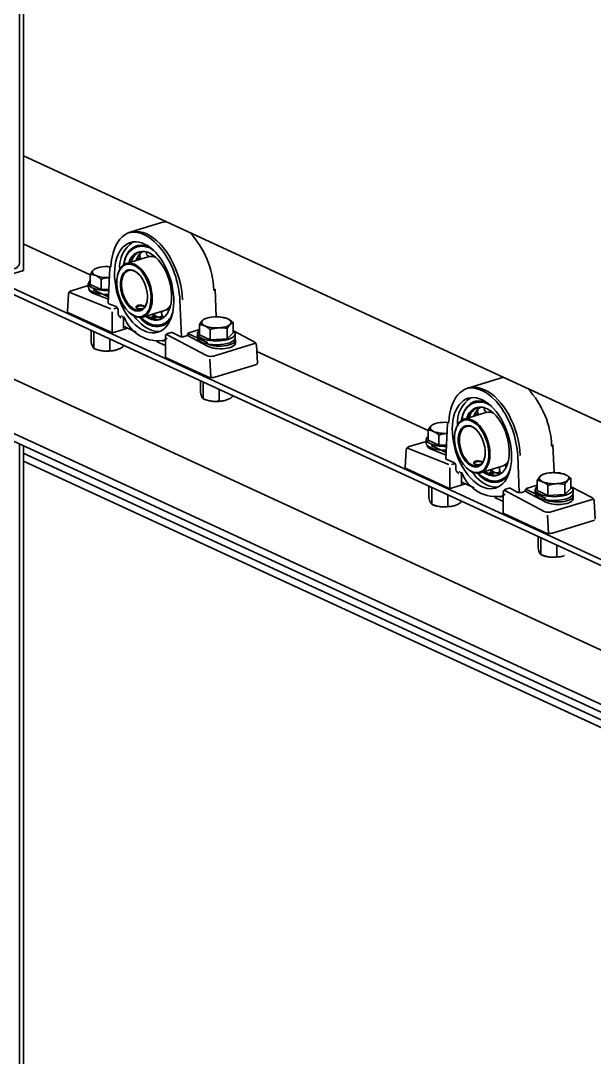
# Model space of a CAD drawing. Header units: millimetres. Extents: x -8400 to 8400, y -5940 to 5940.
# Drawn here: x 4966 to 5259, y 2877 to 3406 of the extents above; entities that cross this region are included whole.
import ezdxf

# ---------------------------------------------------------------- set-up
doc = ezdxf.new("R2010")
doc.units = ezdxf.units.MM
doc.layers.add('粗实线层', color=7, linetype='Continuous', lineweight=35)

msp = doc.modelspace()

# ---------------------------------------------------------------- linework, layer by layer
at = {"layer": '粗实线层', "linetype": 'Continuous', "lineweight": 35}
for points in [[(5429.862, 3051.702), (5429.862, 3053.599), (3411.605, 3984.607), (3427.906, 3989.587)], [(3411.605, 3984.607), (3411.605, 3982.709), (3411.713, 3981.976), (3412.025, 3981.39), (3412.506, 3981.015), (5429.848, 3050.429)], [(3415.693, 3912.533), (3413.26, 3911.334), (3412.732, 3910.979), (3412.27, 3910.477), (3411.911, 3909.865), (3411.683, 3909.194), (3411.605, 3908.517), (3411.605, 3906.619), (5429.862, 2975.612), (5429.862, 2977.51)], [(3412.133, 3910.275), (5430.389, 2979.268)], [(4964.906, 3658.013), (4964.906, 3282.768), (4964.839, 3282.142), (4964.644, 3281.518), (4964.333, 3280.939), (4963.927, 3280.443), (4963.455, 3280.065), (4962.948, 3279.83), (4951.854, 3276.441), (4951.854, 3274.101), (4966.864, 3278.687), (4966.864, 3657.109)], [(4451.743, 3458.539), (5424.763, 3009.692)], [(4966.859, 3337.18), (5426.971, 3124.933)], [(5037.479, 3303.081), (5021.425, 3298.176)], [(5039.862, 3303.504), (5038.653, 3303.363), (5037.481, 3303.081)], [(5001.069, 3276.421), (4966.853, 3292.204)], [(5025.763, 3291.602), (5023.761, 3290.485)], [(5030.633, 3285.592), (5019.528, 3282.199)], [(5021.715, 3282.867), (5022.302, 3284.259), (5023.011, 3285.489), (5023.833, 3286.541), (5024.759, 3287.404), (5025.776, 3288.065)], [(5021.815, 3282.897), (5022.353, 3284.161), (5022.993, 3285.289), (5023.727, 3286.271), (5024.55, 3287.096), (5025.452, 3287.756), (5026.423, 3288.243)], [(5027.81, 3288.387), (5026.781, 3287.536), (5025.866, 3286.46), (5025.081, 3285.174), (5024.436, 3283.698)], [(5026.653, 3287.572), (5025.774, 3286.409), (5025.032, 3285.105), (5024.494, 3283.856)], [(5034.596, 3285.267), (5033.568, 3285.618), (5032.556, 3285.791), (5031.573, 3285.782), (5030.632, 3285.592)], [(5003.832, 3279.636), (5003.434, 3279.449), (5003.24, 3279.329), (5003.044, 3279.189), (5002.847, 3279.027), (5002.648, 3278.843), (5002.598, 3278.793), (5002.549, 3278.743), (5002.524, 3278.716), (5002.499, 3278.69), (5002.474, 3278.664), (5002.45, 3278.636), (5002.351, 3278.526), (5002.252, 3278.409), (5002.056, 3278.163), (5001.861, 3277.898), (5001.474, 3277.319), (5001.091, 3276.682)], [(5010.928, 3275.024), (5009.611, 3274.988), (5008.298, 3275.039), (5007.028, 3275.174), (5005.841, 3275.39), (5004.771, 3275.68), (5003.851, 3276.036), (5003.111, 3276.446), (5002.571, 3276.899), (5002.248, 3277.379), (5002.153, 3277.873), (5002.287, 3278.366), (5002.648, 3278.843), (5003.224, 3279.289), (5003.997, 3279.69), (5004.944, 3280.035), (5006.037, 3280.314), (5007.242, 3280.516), (5008.522, 3280.638), (5010.079, 3280.67), (5011.622, 3280.583)], [(5004.328, 3279.825), (5003.831, 3279.636)], [(5011.62, 3280.531), (5011.169, 3280.308), (5010.999, 3280.018), (5010.215, 3261.991), (5010.309, 3261.794), (5010.596, 3261.625), (5014.215, 3260.195), (5014.554, 3259.98), (5014.863, 3259.623), (5015.11, 3259.163), (5015.27, 3258.645), (5015.324, 3258.125), (5015.324, 3256.739), (5015.327, 3256.639), (5015.333, 3256.54), (5015.342, 3256.444), (5015.356, 3256.35), (5015.372, 3256.257), (5015.393, 3256.166), (5015.404, 3256.121), (5015.416, 3256.077), (5015.429, 3256.033), (5015.443, 3255.989), (5015.505, 3255.821), (5015.576, 3255.663), (5015.658, 3255.513), (5015.746, 3255.371), (5015.794, 3255.303), (5015.842, 3255.237), (5015.893, 3255.172), (5015.945, 3255.109), (5016.052, 3254.987), (5016.163, 3254.87), (5016.277, 3254.758), (5016.394, 3254.649), (5016.452, 3254.595), (5016.511, 3254.542), (5016.541, 3254.515), (5016.57, 3254.489), (5016.585, 3254.476), (5016.6, 3254.462), (5016.615, 3254.449), (5016.63, 3254.436)], [(5006.611, 3268.914), (5001.091, 3271.46), (5001.091, 3276.682), (5001.43, 3276.663), (5001.771, 3276.629), (5001.857, 3276.618), (5001.943, 3276.605), (5002.03, 3276.592), (5002.115, 3276.578), (5002.288, 3276.546), (5002.461, 3276.51), (5002.807, 3276.422), (5003.154, 3276.315), (5003.502, 3276.186), (5003.851, 3276.036), (5004.202, 3275.863), (5004.553, 3275.669), (5004.598, 3275.643), (5004.642, 3275.616), (5004.686, 3275.59), (5004.73, 3275.563), (5004.817, 3275.509), (5004.904, 3275.453), (5005.079, 3275.339), (5005.252, 3275.22), (5005.596, 3274.97), (5005.937, 3274.705), (5006.275, 3274.427), (5006.611, 3274.136)], [(5010.526, 3269.151), (5006.611, 3268.914), (5006.611, 3274.136), (5007.674, 3274.46), (5008.747, 3274.723), (5009.288, 3274.828), (5009.831, 3274.915), (5010.781, 3275.014)], [(5015.04, 3276.23), (5014.969, 3275.903)], [(5025.825, 3276.782), (5024.78, 3277.645), (5023.708, 3278.268)], [(5000.048, 3270.91), (4991.428, 3268.276), (4991.095, 3268.155), (4990.79, 3267.983), (4990.495, 3267.743), (4990.242, 3267.448), (4990.079, 3267.169), (4989.981, 3266.866), (4989.964, 3266.726), (4989.964, 3266.582)], [(5000.048, 3271.981), (5000.048, 3270.032)], [(5010.298, 3263.903), (5002.393, 3267.027), (5001.759, 3267.319), (5001.253, 3267.641), (5000.884, 3267.986), (5000.661, 3268.35), (5000.585, 3268.724), (5000.585, 3268.839)], [(5010.354, 3265.2), (5002.629, 3268.764)], [(5020.165, 3249.154), (5013.562, 3247.136), (5012.982, 3247.021), (5012.328, 3246.998), (5011.701, 3247.071), (5011.195, 3247.228), (4989.956, 3257.025), (4989.637, 3257.214), (4989.443, 3257.426), (4989.387, 3257.649), (4989.932, 3266.544)], [(4990.3, 3267.526), (4990.597, 3267.379), (5011.647, 3259.06)], [(5047.665, 3244.737), (5046.88, 3263.492)], [(5013.106, 3259.078), (5014.868, 3259.617)], [(5028.984, 3260.34), (5028.93, 3260.366), (5028.849, 3260.402), (5028.764, 3260.438), (5028.675, 3260.473), (5028.581, 3260.509), (5028.532, 3260.527), (5028.482, 3260.544), (5028.432, 3260.561), (5028.381, 3260.578), (5028.277, 3260.611), (5028.169, 3260.644), (5028.06, 3260.675), (5027.946, 3260.705), (5027.918, 3260.712), (5027.889, 3260.719), (5027.859, 3260.727), (5027.83, 3260.734), (5027.771, 3260.748), (5027.712, 3260.761), (5027.594, 3260.787), (5027.474, 3260.811), (5027.353, 3260.832), (5027.23, 3260.852), (5027.169, 3260.861), (5027.107, 3260.87), (5027.045, 3260.877), (5026.983, 3260.885), (5026.859, 3260.897), (5026.736, 3260.907), (5026.614, 3260.915), (5026.493, 3260.919), (5026.372, 3260.921), (5026.252, 3260.919), (5026.192, 3260.917), (5026.133, 3260.914), (5026.075, 3260.911), (5026.018, 3260.906), (5025.904, 3260.895), (5025.793, 3260.88), (5025.685, 3260.862), (5025.58, 3260.841), (5025.529, 3260.83), (5025.478, 3260.817), (5025.453, 3260.81), (5025.428, 3260.803), (5025.403, 3260.796), (5025.379, 3260.788), (5025.284, 3260.758), (5025.194, 3260.723), (5025.108, 3260.687), (5025.027, 3260.647), (5024.95, 3260.604), (5024.878, 3260.558), (5024.811, 3260.511), (5024.749, 3260.461), (5024.694, 3260.409), (5024.643, 3260.355), (5024.598, 3260.3), (5024.559, 3260.243), (5024.55, 3260.229), (5024.541, 3260.215), (5024.533, 3260.2), (5024.525, 3260.185), (5024.51, 3260.156), (5024.497, 3260.126), (5024.476, 3260.067), (5024.46, 3260.008), (5024.45, 3259.947), (5024.447, 3259.887), (5024.447, 3259.858), (5024.449, 3259.828), (5024.453, 3259.798), (5024.458, 3259.768), (5024.472, 3259.709), (5024.493, 3259.651), (5024.519, 3259.595), (5024.551, 3259.541), (5024.589, 3259.487), (5024.633, 3259.435), (5024.657, 3259.41), (5024.683, 3259.385), (5024.71, 3259.36), (5024.739, 3259.337), (5024.799, 3259.291), (5024.866, 3259.248), (5024.937, 3259.208), (5025.013, 3259.17), (5025.094, 3259.135), (5025.18, 3259.103), (5025.269, 3259.075), (5025.363, 3259.049), (5025.46, 3259.026), (5025.561, 3259.006), (5025.587, 3259.001), (5025.614, 3258.997), (5025.64, 3258.993), (5025.666, 3258.989), (5025.72, 3258.982), (5025.774, 3258.975), (5025.885, 3258.964), (5025.998, 3258.957), (5026.112, 3258.952), (5026.229, 3258.95), (5026.289, 3258.95), (5026.348, 3258.95), (5026.409, 3258.951), (5026.47, 3258.953), (5026.591, 3258.959), (5026.714, 3258.967), (5026.836, 3258.977), (5026.959, 3258.99), (5027.082, 3259.004), (5027.206, 3259.021), (5027.237, 3259.025), (5027.268, 3259.03), (5027.299, 3259.034), (5027.329, 3259.039), (5027.391, 3259.049), (5027.452, 3259.059), (5027.641, 3259.093)], [(5024.971, 3260.101), (5024.663, 3259.84), (5024.502, 3259.652), (5024.447, 3259.456)], [(5028.95, 3260.119), (5028.822, 3260.206), (5028.668, 3260.287), (5028.185, 3260.452), (5027.594, 3260.556), (5026.947, 3260.59), (5026.303, 3260.55), (5025.718, 3260.442), (5025.245, 3260.273), (5024.925, 3260.059), (5024.788, 3259.819), (5024.844, 3259.576), (5025.091, 3259.349), (5025.504, 3259.159), (5026.049, 3259.024), (5026.675, 3258.954)], [(5027.888, 3254.84), (5038.992, 3258.233), (5039.878, 3258.601), (5040.698, 3259.143), (5041.44, 3259.852), (5042.096, 3260.718)], [(5012.257, 3247.001), (5012.257, 3257.451)], [(5015.903, 3255.159), (5016.287, 3255.146), (5016.685, 3254.907)], [(5018.131, 3254.79), (5018.131, 3249.312), (5018.202, 3249.669), (5018.396, 3249.865), (5018.662, 3249.847), (5024.606, 3247.105)], [(5020.587, 3257.513), (5020.829, 3257.282)], [(5036.882, 3247.589), (5035.511, 3247.519), (5034.101, 3247.662), (5032.664, 3248.02), (5031.213, 3248.586), (5029.839, 3249.312), (5028.476, 3250.215), (5027.136, 3251.288), (5025.83, 3252.522), (5024.568, 3253.908), (5023.361, 3255.433)], [(5036.347, 3253.467), (5035.134, 3253.448), (5033.885, 3253.645), (5032.615, 3254.059), (5031.339, 3254.682), (5030.074, 3255.508)], [(5036.982, 3253.682), (5035.904, 3253.543), (5034.789, 3253.586), (5033.646, 3253.81), (5032.488, 3254.214), (5031.327, 3254.791), (5030.176, 3255.538)], [(5032.797, 3256.339), (5034.156, 3255.476), (5035.525, 3254.849), (5036.885, 3254.468), (5038.214, 3254.337)], [(5032.929, 3256.18), (5033.909, 3255.605), (5035.746, 3254.735), (5037.615, 3254.189)], [(5060.096, 3254.1), (5059.599, 3253.91), (5059.202, 3253.724), (5059.007, 3253.604), (5058.811, 3253.464), (5058.614, 3253.302), (5058.416, 3253.118), (5058.366, 3253.068), (5058.317, 3253.017), (5058.292, 3252.991), (5058.267, 3252.965), (5058.242, 3252.938), (5058.218, 3252.911), (5058.119, 3252.8), (5058.02, 3252.684), (5057.824, 3252.438), (5057.629, 3252.173), (5057.242, 3251.594), (5056.859, 3250.957)], [(5064.289, 3254.912), (5064.839, 3254.934), (5065.386, 3254.935), (5065.929, 3254.915), (5066.47, 3254.875), (5067.543, 3254.742), (5068.606, 3254.546), (5068.944, 3254.527), (5069.286, 3254.493), (5069.372, 3254.481), (5069.458, 3254.469), (5069.544, 3254.456), (5069.631, 3254.442), (5069.802, 3254.41), (5069.976, 3254.373), (5070.321, 3254.286), (5070.668, 3254.179), (5071.016, 3254.05), (5071.366, 3253.9), (5071.717, 3253.727), (5072.068, 3253.532), (5072.112, 3253.507), (5072.156, 3253.481), (5072.2, 3253.454), (5072.244, 3253.427), (5072.332, 3253.373), (5072.419, 3253.317), (5072.593, 3253.202), (5072.766, 3253.084), (5073.11, 3252.834), (5073.451, 3252.569), (5073.79, 3252.291), (5074.125, 3252)], [(5070.913, 3254.091), (5070.889, 3254.1)], [(5001.554, 3247.999), (5001.554, 3242.037), (5001.725, 3241.378), (5001.897, 3240.777), (5001.984, 3240.501), (5002.071, 3240.244), (5002.159, 3240.007), (5002.248, 3239.789), (5002.27, 3239.738), (5002.292, 3239.688), (5002.304, 3239.665), (5002.315, 3239.64), (5002.326, 3239.617), (5002.337, 3239.593), (5002.381, 3239.504), (5002.425, 3239.42), (5002.512, 3239.269), (5002.6, 3239.139), (5002.772, 3238.934), (5002.942, 3238.796)], [(5036.063, 3250.367), (5038.6, 3250.568)], [(5050.761, 3245.391), (5050.744, 3245.789), (5050.815, 3246.213), (5051.041, 3246.577), (5051.364, 3246.784), (5056.859, 3248.463)], [(5062.379, 3243.189), (5056.859, 3245.735), (5056.859, 3250.957), (5057.197, 3250.938), (5057.539, 3250.903), (5057.625, 3250.892), (5057.711, 3250.88), (5057.797, 3250.867), (5057.883, 3250.853), (5058.056, 3250.821), (5058.228, 3250.784), (5058.574, 3250.697), (5058.922, 3250.59), (5059.27, 3250.461), (5059.619, 3250.311), (5059.969, 3250.139), (5060.321, 3249.944), (5060.365, 3249.918), (5060.409, 3249.891), (5060.453, 3249.865), (5060.497, 3249.838), (5060.585, 3249.783), (5060.672, 3249.728), (5060.846, 3249.613), (5061.019, 3249.495), (5061.363, 3249.245), (5061.705, 3248.98), (5062.043, 3248.701), (5062.379, 3248.411)], [(5071.012, 3248.932), (5071.395, 3249.57), (5071.782, 3250.15), (5071.977, 3250.414), (5072.173, 3250.66), (5072.371, 3250.887), (5072.569, 3251.093), (5072.618, 3251.141), (5072.668, 3251.188), (5072.693, 3251.211), (5072.718, 3251.234), (5072.742, 3251.256), (5072.767, 3251.278), (5072.866, 3251.362), (5072.965, 3251.44), (5073.161, 3251.58), (5073.356, 3251.7), (5073.743, 3251.882), (5074.125, 3252), (5074.125, 3246.778), (5071.012, 3243.71)], [(5085.916, 3240.526), (5085.926, 3240.619), (5085.927, 3240.711), (5085.869, 3241.026), (5085.738, 3241.325), (5085.589, 3241.565), (5085.413, 3241.78), (5085.211, 3241.964), (5084.988, 3242.121), (5084.921, 3242.161), (5084.852, 3242.199), (5074.291, 3247.768)], [(5002.942, 3247.056), (5002.854, 3247.405)], [(5003.471, 3247.124), (5002.942, 3247.056), (5002.942, 3238.796), (5003.949, 3238.392), (5004.964, 3238.048), (5005.476, 3237.902), (5005.99, 3237.776), (5006.508, 3237.67), (5007.028, 3237.584), (5008.298, 3237.449), (5009.611, 3237.398), (5010.928, 3237.434), (5012.208, 3237.555), (5013.412, 3237.758), (5014.505, 3238.035)], [(5011.114, 3243.588), (5011.114, 3237.626), (5010.109, 3237.511), (5009.095, 3237.458), (5008.583, 3237.458), (5008.068, 3237.479), (5007.809, 3237.497), (5007.549, 3237.521), (5007.484, 3237.527), (5007.419, 3237.535), (5007.354, 3237.542), (5007.289, 3237.55), (5007.158, 3237.566), (5007.028, 3237.584), (5005.583, 3237.861), (5004.328, 3238.246), (5003.789, 3238.452)], [(5039.498, 3240.236), (5035.21, 3242.214)], [(5037.731, 3242.475), (5039.115, 3243.129), (5040.415, 3243.998)], [(5038.39, 3242.652), (5039.498, 3242.991)], [(5040.365, 3245.75), (5060.487, 3235.139), (5060.968, 3234.942), (5061.549, 3234.798), (5062.189, 3234.718), (5062.847, 3234.708), (5063.476, 3234.767), (5064.035, 3234.891), (5084.919, 3241.272), (5085.289, 3241.413), (5085.576, 3241.584)], [(5050.953, 3246.472), (5061.215, 3241.739)], [(5055.816, 3246.256), (5055.816, 3244.307)], [(5075.169, 3244.307), (5075.169, 3246.256)], [(5075.284, 3241.699), (5075.284, 3242.977)], [(5017.896, 3240.46), (5017.896, 3239.698), (5017.48, 3239.435), (5017.06, 3239.184), (5016.955, 3239.122), (5016.849, 3239.063), (5016.743, 3239.004), (5016.637, 3238.946), (5016.425, 3238.834), (5016.213, 3238.726), (5015.788, 3238.524), (5015.362, 3238.34), (5014.934, 3238.177), (5014.505, 3238.035), (5014.074, 3237.915), (5013.642, 3237.816), (5013.588, 3237.805), (5013.534, 3237.794), (5013.48, 3237.784), (5013.426, 3237.774), (5013.318, 3237.755), (5013.211, 3237.738), (5012.997, 3237.707), (5012.784, 3237.68), (5012.361, 3237.642), (5011.942, 3237.622), (5011.526, 3237.617), (5011.114, 3237.626)], [(5015.121, 3238.246), (5015.154, 3238.259)], [(5173.692, 3196.79), (5086.119, 3237.187)], [(5062.691, 3223.86), (5062.145, 3233.261)], [(5057.321, 3222.274), (5057.321, 3216.312), (5057.492, 3215.652), (5057.665, 3215.052), (5057.752, 3214.776), (5057.839, 3214.519), (5057.927, 3214.281), (5058.016, 3214.064), (5058.038, 3214.013), (5058.06, 3213.964), (5058.071, 3213.939), (5058.082, 3213.915), (5058.093, 3213.892), (5058.104, 3213.868), (5058.149, 3213.779), (5058.193, 3213.695), (5058.28, 3213.544), (5058.367, 3213.414), (5058.539, 3213.209), (5058.71, 3213.07)], [(5058.71, 3221.331), (5058.622, 3221.68)], [(5059.238, 3221.399), (5058.71, 3221.331), (5058.71, 3213.07), (5059.716, 3212.666), (5060.732, 3212.323), (5061.244, 3212.177), (5061.758, 3212.051), (5062.276, 3211.944), (5062.796, 3211.859), (5064.065, 3211.723), (5065.379, 3211.673), (5066.695, 3211.709), (5067.975, 3211.83), (5069.18, 3212.032), (5070.272, 3212.311)], [(5210.094, 3223.456), (5194.04, 3218.551)], [(5212.476, 3223.878), (5211.267, 3223.737), (5210.094, 3223.456)], [(5066.881, 3217.863), (5066.881, 3211.901), (5065.877, 3211.786), (5064.862, 3211.733), (5064.35, 3211.733), (5063.835, 3211.754), (5063.576, 3211.772), (5063.317, 3211.795), (5063.252, 3211.802), (5063.187, 3211.809), (5063.121, 3211.817), (5063.056, 3211.825), (5062.926, 3211.841), (5062.796, 3211.859), (5061.351, 3212.135), (5060.096, 3212.521), (5059.557, 3212.727)], [(5073.663, 3214.735), (5073.663, 3213.974), (5073.248, 3213.71), (5072.828, 3213.458), (5072.722, 3213.397), (5072.616, 3213.337), (5072.511, 3213.279), (5072.405, 3213.221), (5072.193, 3213.109), (5071.981, 3213.001), (5071.556, 3212.798), (5071.129, 3212.615), (5070.701, 3212.452), (5070.272, 3212.311), (5069.841, 3212.19), (5069.41, 3212.091), (5069.356, 3212.08), (5069.302, 3212.069), (5069.248, 3212.058), (5069.194, 3212.049), (5069.086, 3212.03), (5068.978, 3212.012), (5068.765, 3211.981), (5068.551, 3211.955), (5068.129, 3211.917), (5067.71, 3211.896), (5067.294, 3211.892), (5066.881, 3211.901)], [(5070.889, 3212.521), (5070.922, 3212.534)], [(5198.377, 3211.977), (5196.375, 3210.86)], [(5203.247, 3205.967), (5192.143, 3202.574)], [(5194.329, 3203.242), (5194.916, 3204.633), (5195.625, 3205.863), (5196.448, 3206.916), (5197.373, 3207.778), (5198.389, 3208.44)], [(5194.429, 3203.272), (5194.967, 3204.535), (5195.607, 3205.663), (5196.342, 3206.645), (5197.164, 3207.471), (5198.065, 3208.13), (5199.037, 3208.618)], [(5200.424, 3208.762), (5199.395, 3207.91), (5198.481, 3206.834), (5197.695, 3205.549), (5197.05, 3204.072)], [(5199.267, 3207.947), (5198.389, 3206.784), (5197.647, 3205.479), (5197.108, 3204.23)], [(5207.21, 3205.641), (5206.182, 3205.992), (5205.169, 3206.165), (5204.187, 3206.157), (5203.246, 3205.967)], [(5176.942, 3200.2), (5176.446, 3200.01), (5176.049, 3199.823), (5175.854, 3199.704), (5175.658, 3199.564), (5175.461, 3199.402), (5175.262, 3199.217), (5175.213, 3199.168), (5175.163, 3199.117), (5175.138, 3199.091), (5175.113, 3199.064), (5175.089, 3199.038), (5175.064, 3199.011), (5174.965, 3198.9), (5174.866, 3198.784), (5174.67, 3198.537), (5174.475, 3198.272), (5174.088, 3197.693), (5173.706, 3197.057)], [(5183.542, 3195.398), (5182.225, 3195.363), (5180.912, 3195.413), (5179.642, 3195.548), (5178.454, 3195.764), (5177.385, 3196.055), (5176.465, 3196.411), (5175.724, 3196.821), (5175.185, 3197.273), (5174.862, 3197.754), (5174.767, 3198.248), (5174.902, 3198.741), (5175.262, 3199.217), (5175.838, 3199.663), (5176.612, 3200.065), (5177.559, 3200.41), (5178.651, 3200.688), (5179.856, 3200.891), (5181.136, 3201.012), (5182.694, 3201.045), (5184.236, 3200.957)], [(5184.234, 3200.905), (5183.782, 3200.682), (5183.613, 3200.392), (5182.829, 3182.365), (5182.922, 3182.168), (5183.21, 3181.999), (5186.828, 3180.569), (5187.168, 3180.354), (5187.477, 3179.998), (5187.725, 3179.537), (5187.884, 3179.02), (5187.939, 3178.499), (5187.939, 3177.113), (5187.94, 3177.013), (5187.947, 3176.915), (5187.956, 3176.818), (5187.969, 3176.724), (5187.987, 3176.631), (5188.007, 3176.54), (5188.018, 3176.496), (5188.03, 3176.451), (5188.043, 3176.407), (5188.057, 3176.364), (5188.119, 3176.196), (5188.191, 3176.038), (5188.272, 3175.888), (5188.361, 3175.746), (5188.407, 3175.677), (5188.456, 3175.611), (5188.507, 3175.546), (5188.559, 3175.483), (5188.666, 3175.361), (5188.777, 3175.245), (5188.891, 3175.132), (5189.007, 3175.023), (5189.066, 3174.97), (5189.125, 3174.916), (5189.155, 3174.89), (5189.184, 3174.863), (5189.199, 3174.85), (5189.214, 3174.837), (5189.229, 3174.824), (5189.244, 3174.81)], [(5179.225, 3189.288), (5173.706, 3191.835), (5173.706, 3197.057), (5174.044, 3197.037), (5174.385, 3197.003), (5174.472, 3196.992), (5174.557, 3196.98), (5174.644, 3196.967), (5174.73, 3196.952), (5174.902, 3196.92), (5175.075, 3196.884), (5175.421, 3196.797), (5175.768, 3196.689), (5176.116, 3196.561), (5176.465, 3196.411), (5176.816, 3196.238), (5177.168, 3196.043), (5177.212, 3196.017), (5177.256, 3195.991), (5177.299, 3195.964), (5177.343, 3195.938), (5177.431, 3195.883), (5177.518, 3195.827), (5177.692, 3195.713), (5177.866, 3195.594), (5178.21, 3195.344), (5178.551, 3195.079), (5178.889, 3194.801), (5179.225, 3194.511)], [(5183.141, 3189.525), (5179.225, 3189.288), (5179.225, 3194.511), (5180.288, 3194.834), (5181.361, 3195.098), (5181.902, 3195.203), (5182.445, 3195.289), (5183.395, 3195.389)], [(5187.654, 3196.604), (5187.583, 3196.278)], [(5198.439, 3197.157), (5197.395, 3198.02), (5196.322, 3198.642)], [(4964.906, 3190.088), (4964.906, 2814.844), (4964.839, 2814.218), (4964.644, 2813.594), (4964.333, 2813.014), (4963.927, 2812.518), (4963.455, 2812.14), (4962.948, 2811.906), (4951.854, 2808.516), (4951.854, 2806.177), (4966.864, 2810.763), (4966.864, 3189.184)], [(5172.663, 3191.284), (5164.042, 3188.65), (5163.709, 3188.529), (5163.405, 3188.358), (5163.109, 3188.118), (5162.856, 3187.822), (5162.693, 3187.543), (5162.595, 3187.241), (5162.578, 3187.1), (5162.578, 3186.956)], [(5172.662, 3192.356), (5172.662, 3190.406)], [(5182.912, 3184.277), (5175.007, 3187.402), (5174.373, 3187.693), (5173.867, 3188.015), (5173.498, 3188.361), (5173.274, 3188.724), (5173.199, 3189.099), (5173.199, 3189.213)], [(5423.08, 2974.757), (4966.855, 3185.21)], [(5192.779, 3169.528), (5186.177, 3167.511), (5185.596, 3167.396), (5184.942, 3167.372), (5184.315, 3167.445), (5183.809, 3167.602), (5162.571, 3177.4), (5162.251, 3177.589), (5162.057, 3177.8), (5162.001, 3178.023), (5162.546, 3186.918)], [(5162.914, 3187.901), (5163.211, 3187.753), (5184.261, 3179.434)], [(5182.969, 3185.574), (5175.242, 3189.139)], [(5429.856, 2967.628), (4966.859, 3181.205)], [(5185.72, 3179.453), (5187.482, 3179.991)], [(5201.598, 3180.715), (5201.543, 3180.741), (5201.463, 3180.777), (5201.378, 3180.812), (5201.289, 3180.848), (5201.195, 3180.884), (5201.146, 3180.901), (5201.096, 3180.919), (5201.046, 3180.935), (5200.995, 3180.953), (5200.891, 3180.985), (5200.784, 3181.018), (5200.674, 3181.049), (5200.561, 3181.08), (5200.532, 3181.087), (5200.503, 3181.094), (5200.474, 3181.101), (5200.444, 3181.108), (5200.386, 3181.122), (5200.327, 3181.136), (5200.208, 3181.161), (5200.088, 3181.185), (5199.967, 3181.207), (5199.845, 3181.226), (5199.783, 3181.235), (5199.721, 3181.244), (5199.659, 3181.252), (5199.597, 3181.259), (5199.473, 3181.272), (5199.351, 3181.282), (5199.228, 3181.289), (5199.107, 3181.294), (5198.986, 3181.295), (5198.866, 3181.293), (5198.807, 3181.292), (5198.747, 3181.289), (5198.689, 3181.285), (5198.631, 3181.28), (5198.518, 3181.269), (5198.407, 3181.255), (5198.299, 3181.237), (5198.194, 3181.216), (5198.143, 3181.204), (5198.092, 3181.191), (5198.067, 3181.184), (5198.042, 3181.177), (5198.017, 3181.17), (5197.993, 3181.163), (5197.898, 3181.132), (5197.808, 3181.098), (5197.722, 3181.061), (5197.641, 3181.021), (5197.564, 3180.978), (5197.492, 3180.933), (5197.425, 3180.885), (5197.363, 3180.835), (5197.307, 3180.783), (5197.257, 3180.73), (5197.212, 3180.675), (5197.173, 3180.618), (5197.164, 3180.604), (5197.155, 3180.589), (5197.147, 3180.574), (5197.139, 3180.56), (5197.124, 3180.53), (5197.112, 3180.501), (5197.09, 3180.441), (5197.074, 3180.382), (5197.065, 3180.322), (5197.061, 3180.262), (5197.061, 3180.232), (5197.063, 3180.202), (5197.066, 3180.172), (5197.071, 3180.142), (5197.086, 3180.083), (5197.106, 3180.026), (5197.133, 3179.97), (5197.165, 3179.915), (5197.203, 3179.861), (5197.247, 3179.809), (5197.271, 3179.784), (5197.297, 3179.759), (5197.324, 3179.735), (5197.353, 3179.711), (5197.413, 3179.666), (5197.479, 3179.623), (5197.551, 3179.582), (5197.627, 3179.544), (5197.709, 3179.509), (5197.794, 3179.478), (5197.883, 3179.449), (5197.976, 3179.423), (5198.074, 3179.4), (5198.175, 3179.38), (5198.201, 3179.376), (5198.227, 3179.371), (5198.254, 3179.368), (5198.28, 3179.364), (5198.334, 3179.356), (5198.389, 3179.35), (5198.499, 3179.339), (5198.611, 3179.331), (5198.726, 3179.326), (5198.843, 3179.324), (5198.903, 3179.324), (5198.963, 3179.325), (5199.023, 3179.326), (5199.084, 3179.327), (5199.206, 3179.334), (5199.328, 3179.341), (5199.45, 3179.352), (5199.573, 3179.364), (5199.696, 3179.379), (5199.82, 3179.395), (5199.851, 3179.399), (5199.882, 3179.404), (5199.913, 3179.409), (5199.944, 3179.413), (5200.005, 3179.423), (5200.066, 3179.433), (5200.255, 3179.467)], [(5197.585, 3180.475), (5197.277, 3180.215), (5197.115, 3180.027), (5197.061, 3179.831)], [(5200.502, 3175.214), (5211.606, 3178.607), (5212.492, 3178.975), (5213.311, 3179.517), (5214.054, 3180.226), (5214.71, 3181.092)], [(5201.563, 3180.493), (5201.436, 3180.58), (5201.282, 3180.661)], [(5220.279, 3165.112), (5219.495, 3183.866)], [(5184.872, 3167.376), (5184.872, 3177.825)], [(5188.517, 3175.533), (5188.901, 3175.521), (5189.299, 3175.281)], [(5190.745, 3175.164), (5190.745, 3169.687), (5190.816, 3170.043), (5191.01, 3170.239), (5191.276, 3170.221), (5197.219, 3167.479)], [(5193.201, 3177.887), (5193.443, 3177.657)], [(5209.496, 3167.963), (5208.125, 3167.893), (5206.714, 3168.037), (5205.277, 3168.394), (5203.827, 3168.961), (5202.453, 3169.686), (5201.09, 3170.589), (5199.75, 3171.662), (5198.444, 3172.897), (5197.182, 3174.282), (5195.975, 3175.807)], [(5208.961, 3173.842), (5207.748, 3173.822), (5206.499, 3174.02), (5205.228, 3174.433), (5203.953, 3175.056), (5202.689, 3175.882)], [(5209.596, 3174.056), (5208.518, 3173.917), (5207.402, 3173.96), (5206.26, 3174.185), (5205.102, 3174.588), (5203.942, 3175.166), (5202.79, 3175.912)], [(5205.41, 3176.713), (5206.77, 3175.85), (5208.14, 3175.223), (5209.499, 3174.842), (5210.828, 3174.712)], [(5205.543, 3176.554), (5206.522, 3175.979), (5208.25, 3175.154), (5210.004, 3174.608)], [(5232.213, 3174.285), (5231.817, 3174.098), (5231.621, 3173.978), (5231.425, 3173.839), (5231.228, 3173.677), (5231.03, 3173.492), (5230.98, 3173.443), (5230.931, 3173.392), (5230.906, 3173.366), (5230.881, 3173.339), (5230.856, 3173.313), (5230.831, 3173.285), (5230.732, 3173.175), (5230.634, 3173.058), (5230.437, 3172.812), (5230.243, 3172.547), (5229.856, 3171.968), (5229.473, 3171.331)], [(5232.71, 3174.474), (5232.213, 3174.285)], [(5236.904, 3175.287), (5237.454, 3175.309), (5238, 3175.31), (5238.543, 3175.29), (5239.084, 3175.249), (5240.157, 3175.116), (5241.22, 3174.921), (5241.558, 3174.901), (5241.9, 3174.867), (5241.986, 3174.856), (5242.072, 3174.844), (5242.158, 3174.83), (5242.244, 3174.816), (5242.417, 3174.784), (5242.59, 3174.748), (5242.936, 3174.661), (5243.282, 3174.553), (5243.631, 3174.425), (5243.98, 3174.274), (5244.33, 3174.102), (5244.682, 3173.907), (5244.726, 3173.881), (5244.77, 3173.855), (5244.814, 3173.829), (5244.858, 3173.801), (5244.945, 3173.747), (5245.033, 3173.692), (5245.207, 3173.577), (5245.381, 3173.458), (5245.725, 3173.208), (5246.066, 3172.943), (5246.404, 3172.665), (5246.74, 3172.374)], [(5243.527, 3174.465), (5243.503, 3174.474)], [(5174.168, 3168.373), (5174.168, 3162.411), (5174.339, 3161.752), (5174.511, 3161.151), (5174.598, 3160.876), (5174.686, 3160.619), (5174.774, 3160.381), (5174.862, 3160.163), (5174.884, 3160.113), (5174.906, 3160.063), (5174.917, 3160.039), (5174.929, 3160.015), (5174.94, 3159.991), (5174.951, 3159.968), (5174.995, 3159.878), (5175.039, 3159.795), (5175.126, 3159.643), (5175.213, 3159.513), (5175.386, 3159.309), (5175.557, 3159.17)], [(5208.677, 3170.742), (5211.214, 3170.943)], [(5223.375, 3165.766), (5223.358, 3166.163), (5223.429, 3166.588), (5223.656, 3166.952), (5223.977, 3167.158), (5229.473, 3168.837)], [(5234.993, 3163.563), (5229.473, 3166.11), (5229.473, 3171.331), (5229.811, 3171.312), (5230.153, 3171.278), (5230.239, 3171.267), (5230.325, 3171.254), (5230.411, 3171.241), (5230.498, 3171.227), (5230.67, 3171.195), (5230.843, 3171.159), (5231.188, 3171.071), (5231.536, 3170.964), (5231.883, 3170.835), (5232.233, 3170.685), (5232.584, 3170.513), (5232.935, 3170.318), (5232.979, 3170.292), (5233.023, 3170.266), (5233.067, 3170.239), (5233.111, 3170.213), (5233.199, 3170.158), (5233.286, 3170.102), (5233.46, 3169.988), (5233.633, 3169.869), (5233.978, 3169.619), (5234.318, 3169.354), (5234.657, 3169.076), (5234.993, 3168.786)], [(5243.626, 3169.307), (5244.009, 3169.944), (5244.397, 3170.524), (5244.591, 3170.789), (5244.787, 3171.035), (5244.984, 3171.261), (5245.182, 3171.468), (5245.233, 3171.516), (5245.282, 3171.563), (5245.307, 3171.586), (5245.332, 3171.608), (5245.357, 3171.63), (5245.381, 3171.652), (5245.48, 3171.736), (5245.579, 3171.814), (5245.775, 3171.955), (5245.97, 3172.074), (5246.357, 3172.257), (5246.74, 3172.374), (5246.74, 3167.152), (5243.626, 3164.085)], [(5258.53, 3160.9), (5258.539, 3160.993), (5258.541, 3161.086), (5258.483, 3161.4), (5258.352, 3161.699), (5258.203, 3161.939), (5258.027, 3162.154), (5257.825, 3162.339), (5257.602, 3162.495), (5257.535, 3162.535), (5257.466, 3162.573), (5246.906, 3168.142)], [(5175.557, 3167.43), (5175.468, 3167.779)], [(5176.085, 3167.499), (5175.557, 3167.43), (5175.557, 3159.17), (5176.563, 3158.766), (5177.578, 3158.422), (5178.09, 3158.277), (5178.605, 3158.15), (5179.122, 3158.044), (5179.642, 3157.959), (5180.912, 3157.823), (5182.225, 3157.772), (5183.542, 3157.808), (5184.821, 3157.929), (5186.026, 3158.132), (5187.119, 3158.41)], [(5183.728, 3163.963), (5183.728, 3158.001), (5182.723, 3157.885), (5181.709, 3157.832), (5181.197, 3157.833), (5180.682, 3157.854), (5180.423, 3157.871), (5180.163, 3157.895), (5180.098, 3157.902), (5180.033, 3157.909), (5179.968, 3157.916), (5179.903, 3157.924), (5179.772, 3157.94), (5179.642, 3157.959), (5178.197, 3158.235), (5176.942, 3158.62), (5176.403, 3158.826)], [(5210.344, 3162.849), (5211.729, 3163.503), (5213.029, 3164.372)], [(5211.004, 3163.026), (5212.112, 3163.365)], [(5212.98, 3166.125), (5233.101, 3155.513), (5233.583, 3155.316), (5234.163, 3155.173), (5234.803, 3155.093), (5235.46, 3155.082), (5236.09, 3155.141), (5236.65, 3155.265), (5257.533, 3161.646), (5257.904, 3161.787), (5258.19, 3161.958)], [(5223.568, 3166.846), (5233.829, 3162.113)], [(5228.43, 3166.63), (5228.43, 3164.681)], [(5247.783, 3164.681), (5247.783, 3166.63)], [(5247.899, 3162.073), (5247.899, 3163.351)], [(5190.51, 3160.834), (5190.51, 3160.073), (5190.094, 3159.809), (5189.674, 3159.558), (5189.569, 3159.497), (5189.463, 3159.437), (5189.358, 3159.379), (5189.251, 3159.321), (5189.04, 3159.208), (5188.828, 3159.1), (5188.402, 3158.898), (5187.976, 3158.715), (5187.548, 3158.552), (5187.119, 3158.41), (5186.688, 3158.289), (5186.256, 3158.19), (5186.202, 3158.179), (5186.148, 3158.168), (5186.094, 3158.158), (5186.04, 3158.148), (5185.932, 3158.13), (5185.825, 3158.112), (5185.611, 3158.081), (5185.398, 3158.054), (5184.975, 3158.017), (5184.556, 3157.996), (5184.14, 3157.992), (5183.728, 3158.001)], [(5187.735, 3158.62), (5187.768, 3158.633)], [(5212.112, 3160.61), (5207.824, 3162.588)], [(5258.552, 3160.965), (5259.097, 3151.57)], [(5235.305, 3144.234), (5234.76, 3153.635)], [(5229.935, 3142.648), (5229.935, 3136.686), (5230.106, 3136.027), (5230.279, 3135.426), (5230.366, 3135.15), (5230.454, 3134.894), (5230.542, 3134.656), (5230.629, 3134.438), (5230.652, 3134.388), (5230.674, 3134.338), (5230.685, 3134.314), (5230.696, 3134.29), (5230.707, 3134.266), (5230.718, 3134.242), (5230.762, 3134.153), (5230.806, 3134.069), (5230.894, 3133.919), (5230.981, 3133.788), (5231.154, 3133.583), (5231.324, 3133.445)], [(5231.324, 3141.705), (5231.236, 3142.054)], [(5231.852, 3141.773), (5231.324, 3141.705), (5231.324, 3133.445), (5232.331, 3133.041), (5233.346, 3132.697), (5233.858, 3132.552), (5234.372, 3132.425), (5234.889, 3132.319), (5235.41, 3132.233), (5235.54, 3132.215), (5235.67, 3132.199), (5235.735, 3132.191), (5235.8, 3132.184), (5235.866, 3132.176), (5235.931, 3132.17), (5236.191, 3132.146), (5236.449, 3132.128), (5236.964, 3132.107), (5237.476, 3132.107), (5238.491, 3132.16), (5239.496, 3132.276), (5239.496, 3138.238)], [(5232.171, 3133.101), (5232.71, 3132.896), (5233.965, 3132.51), (5235.41, 3132.233), (5236.679, 3132.098), (5237.993, 3132.047), (5239.309, 3132.083), (5240.589, 3132.204), (5241.794, 3132.407), (5242.887, 3132.685), (5242.456, 3132.564), (5242.023, 3132.465), (5241.969, 3132.454), (5241.915, 3132.443), (5241.862, 3132.433), (5241.807, 3132.423), (5241.7, 3132.404), (5241.593, 3132.387), (5241.378, 3132.356), (5241.166, 3132.33), (5240.743, 3132.292), (5240.324, 3132.271), (5239.908, 3132.266), (5239.496, 3132.276)], [(5243.503, 3132.896), (5243.536, 3132.908)]]:
    msp.add_lwpolyline(points, dxfattribs=at)
for points in [[(5065.46, 3254.932), (5064.871, 3269.026), (5064.713, 3268.777), (5064.25, 3268.564, 0.1802623), (5052.061, 3297.877)], [(5016.979, 3255.54), (5016.993, 3255.535), (5017.049, 3255.502), (5017.139, 3255.435), (5017.255, 3255.326), (5017.382, 3255.181), (5017.485, 3255.041), (5017.595, 3254.873), (5017.865, 3254.765), (5018.362, 3254.849, 0.368452), (5039.498, 3243.063)], [(5042.338, 3254.34, -0.4184169), (5031.213, 3250.926), (5029.937, 3251.603), (5028.672, 3252.451), (5027.431, 3253.462), (5026.222, 3254.628)], [(5026.836, 3254.64), (5028.264, 3253.372), (5029.729, 3252.327), (5031.213, 3251.519, 0.4970515), (5043.192, 3257.358)], [(5035.593, 3254.825, 0.1260762), (5036.845, 3254.882, 0.11047), (5037.804, 3255.426)], [(5085.938, 3240.591), (5086.483, 3231.196), (5086.385, 3230.913), (5086.066, 3230.653), (5085.555, 3230.441), (5064.672, 3224.061), (5064.111, 3223.931), (5063.478, 3223.86), (5062.819, 3223.854), (5062.176, 3223.912), (5061.595, 3224.03), (5061.114, 3224.2), (5039.876, 3233.998), (5039.595, 3234.185), (5039.498, 3234.397), (5039.498, 3244.846, -0.3297864), (5040.689, 3246.456), (5042.451, 3246.994), (5042.713, 3247.013), (5042.991, 3246.92), (5046.609, 3245.012), (5047.003, 3244.858), (5047.486, 3244.757), (5048.011, 3244.721), (5048.526, 3244.752), (5048.982, 3244.848), (5050.761, 3245.391), (5060.979, 3240.002)], [(5238.074, 3175.307), (5237.485, 3189.4), (5237.327, 3189.151), (5236.864, 3188.938, 0.1802681), (5224.676, 3218.251)], [(5199.862, 3208.56, 0.4142177), (5199.565, 3205.002, 0.0170473), (5199.679, 3204.877)], [(5189.593, 3175.915), (5189.607, 3175.909), (5189.663, 3175.876), (5189.753, 3175.809), (5189.868, 3175.7), (5189.996, 3175.555), (5190.099, 3175.415), (5190.209, 3175.248), (5190.478, 3175.139), (5190.975, 3175.223, 0.3684379), (5212.111, 3163.438)], [(5214.953, 3174.715, -0.4183251), (5203.827, 3171.3), (5202.551, 3171.977), (5201.286, 3172.825), (5200.045, 3173.836), (5198.836, 3175.002)], [(5199.45, 3175.015), (5200.878, 3173.747), (5202.343, 3172.702), (5203.827, 3171.894, 0.4970643), (5215.805, 3177.732)], [(5208.207, 3175.199, 0.126129), (5209.459, 3175.256, 0.1105493), (5210.417, 3175.8)], [(5258.68, 3151.027), (5258.169, 3150.816), (5237.285, 3144.435), (5236.724, 3144.306), (5236.092, 3144.235), (5235.433, 3144.228), (5234.79, 3144.286), (5234.209, 3144.404), (5233.728, 3144.574), (5212.489, 3154.372), (5212.209, 3154.559), (5212.112, 3154.771), (5212.112, 3165.22, -0.3298213), (5213.303, 3166.83), (5215.065, 3167.368), (5215.327, 3167.387), (5215.604, 3167.295), (5219.223, 3165.387), (5219.617, 3165.232), (5220.1, 3165.132), (5220.625, 3165.096), (5221.141, 3165.127), (5221.596, 3165.222), (5223.375, 3165.766), (5233.594, 3160.376)]]:
    msp.add_lwpolyline(points, format="xyb", dxfattribs=at)
for points in [[(5032.746, 3254.514), (5032.816, 3254.485), (5032.892, 3254.46), (5032.932, 3254.449), (5032.974, 3254.438), (5032.996, 3254.433), (5033.018, 3254.429), (5033.04, 3254.424), (5033.063, 3254.42), (5033.156, 3254.406), (5033.252, 3254.395), (5033.277, 3254.393), (5033.302, 3254.391), (5033.328, 3254.389), (5033.353, 3254.388), (5033.404, 3254.386), (5033.455, 3254.385), (5033.557, 3254.385), (5033.661, 3254.39), (5033.687, 3254.391), (5033.712, 3254.393), (5033.738, 3254.396), (5033.763, 3254.398), (5033.813, 3254.403), (5033.863, 3254.409), (5033.912, 3254.416), (5033.96, 3254.424), (5033.984, 3254.428), (5034.008, 3254.432), (5034.031, 3254.437), (5034.054, 3254.441), (5034.143, 3254.462), (5034.226, 3254.485), (5034.265, 3254.498), (5034.303, 3254.511), (5034.321, 3254.518), (5034.339, 3254.525), (5034.356, 3254.531), (5034.373, 3254.539), (5034.435, 3254.568), (5034.487, 3254.6), (5034.5, 3254.608), (5034.511, 3254.616), (5034.522, 3254.624), (5034.533, 3254.633), (5034.551, 3254.649), (5034.568, 3254.667), (5034.593, 3254.701), (5034.609, 3254.737), (5034.613, 3254.755), (5034.614, 3254.773), (5034.613, 3254.791), (5034.609, 3254.809), (5034.604, 3254.827), (5034.595, 3254.845), (5034.584, 3254.863), (5034.57, 3254.88), (5034.536, 3254.915), (5034.492, 3254.949), (5034.48, 3254.957), (5034.467, 3254.965), (5034.453, 3254.973), (5034.44, 3254.981), (5034.41, 3254.997), (5034.378, 3255.012), (5034.31, 3255.041), (5034.234, 3255.069), (5034.214, 3255.075), (5034.193, 3255.081), (5034.172, 3255.087), (5034.151, 3255.093), (5034.107, 3255.104), (5034.063, 3255.115), (5034.017, 3255.125), (5033.97, 3255.134), (5033.946, 3255.138), (5033.921, 3255.142), (5033.897, 3255.146), (5033.872, 3255.149), (5033.772, 3255.161), (5033.671, 3255.17), (5033.619, 3255.173), (5033.567, 3255.175), (5033.542, 3255.175), (5033.516, 3255.176), (5033.49, 3255.176), (5033.464, 3255.176), (5033.363, 3255.173), (5033.262, 3255.166), (5033.238, 3255.164), (5033.213, 3255.161), (5033.189, 3255.158), (5033.164, 3255.155), (5033.117, 3255.148), (5033.071, 3255.14), (5032.982, 3255.121), (5032.9, 3255.098), (5032.879, 3255.092), (5032.86, 3255.085), (5032.841, 3255.079), (5032.822, 3255.072), (5032.787, 3255.057), (5032.753, 3255.042), (5032.721, 3255.027), (5032.691, 3255.011), (5032.663, 3254.993), (5032.637, 3254.975), (5032.593, 3254.938), (5032.558, 3254.899), (5032.543, 3254.88), (5032.532, 3254.859), (5032.523, 3254.839), (5032.516, 3254.818), (5032.51, 3254.777), (5032.515, 3254.736), (5032.518, 3254.725), (5032.521, 3254.715), (5032.525, 3254.705), (5032.53, 3254.695), (5032.541, 3254.674), (5032.554, 3254.655), (5032.57, 3254.636), (5032.588, 3254.617), (5032.598, 3254.607), (5032.609, 3254.598), (5032.62, 3254.589), (5032.632, 3254.58), (5032.685, 3254.546)], [(5072.569, 3251.093), (5071.993, 3250.647), (5071.22, 3250.245), (5070.272, 3249.9), (5069.18, 3249.623), (5067.975, 3249.419), (5066.695, 3249.299), (5065.379, 3249.263), (5064.065, 3249.314), (5062.796, 3249.449), (5061.608, 3249.665), (5060.538, 3249.955), (5059.619, 3250.311), (5058.878, 3250.721), (5058.338, 3251.173), (5058.016, 3251.654), (5057.92, 3252.148), (5058.055, 3252.641), (5058.416, 3253.118), (5058.992, 3253.564), (5059.765, 3253.965), (5060.712, 3254.311), (5061.805, 3254.589), (5063.01, 3254.791), (5064.289, 3254.912), (5065.606, 3254.948), (5066.919, 3254.898), (5068.189, 3254.762), (5069.377, 3254.546), (5070.446, 3254.255), (5071.366, 3253.9), (5072.107, 3253.49), (5072.647, 3253.038), (5072.969, 3252.557), (5073.065, 3252.063), (5072.929, 3251.57)], [(5066.695, 3249.299), (5066.833, 3249.306), (5066.971, 3249.313), (5067.039, 3249.315), (5067.108, 3249.318), (5067.177, 3249.319), (5067.246, 3249.321), (5067.52, 3249.324), (5067.793, 3249.321), (5068.338, 3249.301), (5068.879, 3249.261), (5069.951, 3249.128), (5071.012, 3248.932), (5071.012, 3243.71), (5062.379, 3243.189), (5062.379, 3248.411), (5063.442, 3248.735), (5064.515, 3248.998), (5065.056, 3249.103), (5065.599, 3249.189), (5066.145, 3249.255)], [(5205.36, 3174.888), (5205.43, 3174.86), (5205.506, 3174.835), (5205.546, 3174.823), (5205.588, 3174.813), (5205.61, 3174.808), (5205.632, 3174.803), (5205.654, 3174.799), (5205.677, 3174.794), (5205.77, 3174.78), (5205.867, 3174.769), (5205.891, 3174.767), (5205.916, 3174.765), (5205.941, 3174.764), (5205.967, 3174.762), (5206.018, 3174.76), (5206.069, 3174.759), (5206.172, 3174.76), (5206.275, 3174.764), (5206.3, 3174.766), (5206.327, 3174.767), (5206.352, 3174.77), (5206.377, 3174.772), (5206.428, 3174.778), (5206.477, 3174.784), (5206.526, 3174.79), (5206.574, 3174.798), (5206.598, 3174.802), (5206.621, 3174.806), (5206.645, 3174.811), (5206.668, 3174.816), (5206.757, 3174.836), (5206.84, 3174.86), (5206.879, 3174.872), (5206.917, 3174.885), (5206.935, 3174.892), (5206.953, 3174.899), (5206.97, 3174.906), (5206.987, 3174.913), (5207.048, 3174.943), (5207.102, 3174.974), (5207.113, 3174.982), (5207.125, 3174.991), (5207.136, 3174.998), (5207.146, 3175.007), (5207.165, 3175.024), (5207.181, 3175.041), (5207.207, 3175.076), (5207.223, 3175.111), (5207.227, 3175.129), (5207.228, 3175.148), (5207.227, 3175.165), (5207.224, 3175.183), (5207.218, 3175.201), (5207.209, 3175.219), (5207.198, 3175.237), (5207.184, 3175.255), (5207.15, 3175.29), (5207.106, 3175.323), (5207.094, 3175.331), (5207.081, 3175.34), (5207.068, 3175.348), (5207.053, 3175.356), (5207.024, 3175.371), (5206.992, 3175.387), (5206.924, 3175.416), (5206.848, 3175.443), (5206.827, 3175.449), (5206.807, 3175.455), (5206.786, 3175.462), (5206.765, 3175.468), (5206.721, 3175.479), (5206.677, 3175.489), (5206.631, 3175.499), (5206.584, 3175.508), (5206.56, 3175.512), (5206.536, 3175.516), (5206.511, 3175.52), (5206.486, 3175.524), (5206.386, 3175.536), (5206.285, 3175.544), (5206.234, 3175.547), (5206.182, 3175.55), (5206.156, 3175.55), (5206.129, 3175.551), (5206.104, 3175.551), (5206.078, 3175.551), (5205.977, 3175.547), (5205.876, 3175.541), (5205.852, 3175.538), (5205.827, 3175.535), (5205.803, 3175.532), (5205.778, 3175.529), (5205.731, 3175.522), (5205.685, 3175.514), (5205.597, 3175.495), (5205.513, 3175.473), (5205.493, 3175.466), (5205.474, 3175.46), (5205.455, 3175.453), (5205.436, 3175.446), (5205.4, 3175.432), (5205.367, 3175.417), (5205.335, 3175.401), (5205.305, 3175.385), (5205.277, 3175.367), (5205.251, 3175.35), (5205.207, 3175.313), (5205.172, 3175.274), (5205.158, 3175.254), (5205.146, 3175.234), (5205.137, 3175.213), (5205.13, 3175.193), (5205.124, 3175.151), (5205.129, 3175.11), (5205.132, 3175.1), (5205.135, 3175.089), (5205.139, 3175.079), (5205.144, 3175.069), (5205.155, 3175.049), (5205.168, 3175.029), (5205.184, 3175.01), (5205.202, 3174.991), (5205.212, 3174.982), (5205.223, 3174.972), (5205.235, 3174.963), (5205.246, 3174.954), (5205.299, 3174.92)], [(5245.182, 3171.468), (5244.607, 3171.022), (5243.834, 3170.62), (5242.887, 3170.275), (5241.794, 3169.997), (5240.589, 3169.794), (5239.309, 3169.673), (5237.993, 3169.637), (5236.679, 3169.688), (5235.41, 3169.823), (5234.222, 3170.04), (5233.152, 3170.329), (5232.233, 3170.685), (5231.492, 3171.095), (5230.952, 3171.548), (5230.629, 3172.028), (5230.534, 3172.522), (5230.669, 3173.015), (5231.03, 3173.492), (5231.606, 3173.938), (5232.379, 3174.339), (5233.326, 3174.685), (5234.419, 3174.963), (5235.624, 3175.165), (5236.904, 3175.287), (5238.22, 3175.322), (5239.533, 3175.272), (5240.803, 3175.136), (5241.991, 3174.921), (5243.06, 3174.63), (5243.98, 3174.274), (5244.721, 3173.864), (5245.26, 3173.412), (5245.583, 3172.931), (5245.678, 3172.437), (5245.544, 3171.944)], [(5239.309, 3169.673), (5239.447, 3169.68), (5239.585, 3169.687), (5239.654, 3169.689), (5239.722, 3169.692), (5239.791, 3169.694), (5239.859, 3169.696), (5240.134, 3169.698), (5240.408, 3169.696), (5240.952, 3169.675), (5241.493, 3169.635), (5242.564, 3169.502), (5243.626, 3169.307), (5243.626, 3164.085), (5234.993, 3163.563), (5234.993, 3168.786), (5236.056, 3169.109), (5237.129, 3169.373), (5237.669, 3169.477), (5238.213, 3169.564), (5238.759, 3169.629)]]:
    msp.add_lwpolyline(points, close=True, dxfattribs=at)
for centre, radius, start, end in [((5031.466, 3280.408), 15.409, 123.6196, 184.56435), ((5028.007, 3281.878), 9.524, 72.7977, 180.82332), ((5027.556, 3282.001), 9.014, 47.6755, 181.41062), ((5027.908, 3281.166), 7.216, 62.73946, 168.54946), ((5026.661, 3282.41), 2.524, 88.46358, 148.75702), ((5028.878, 3286.258), 2.524, 130.23664, 224.06273), ((5032.195, 3287.983), 2.524, 176.50388, 244.21531), ((5032.195, 3287.982), 2.524, 294.75811, 307.95677), ((5040.016, 3256.621), 2.537, 69.69895, 76.14555), ((5043.337, 3258.358), 2.524, 153.88433, 198.61508), ((5043.329, 3258.369), 2.51, 120.62461, 124.54989), ((5034.712, 3259.311), 9.22, 210.48274, 323.87435), ((5036.107, 3257.296), 2.524, 195.77993, 236.42203), ((5040.02, 3256.634), 2.524, 150.53351, 234.40568), ((5204.08, 3200.783), 15.409, 123.61885, 184.5665), ((5200.621, 3202.252), 9.524, 72.7975, 180.81982), ((5200.171, 3202.374), 9.015, 47.68304, 181.407), ((5200.522, 3201.541), 7.215, 62.73712, 168.55368), ((5199.276, 3202.785), 2.524, 88.4683, 148.75583), ((5204.809, 3208.357), 2.524, 176.50481, 244.21621), ((5204.807, 3208.36), 2.528, 294.78109, 307.95796), ((5212.632, 3177.001), 2.531, 69.70789, 76.1708), ((5215.951, 3178.732), 2.524, 153.88981, 198.61455), ((5215.943, 3178.743), 2.51, 120.62461, 124.5499), ((5207.326, 3179.684), 9.219, 210.47892, 323.88257), ((5208.721, 3177.67), 2.524, 195.77993, 236.42203), ((5212.634, 3177.008), 2.524, 150.52965, 234.40955)]:
    msp.add_arc(centre, radius, start, end, dxfattribs=at)
for centre, major_axis, ratio, start_param, end_param in [((5029.908, 3270.414), (-8.482, 27.762), 0.5850557, 4.2936018, 7.3101958), ((5028.607, 3270.024), (-8.486, 27.752), 0.5849506, 4.301551, 6.2430139), ((5031.202, 3270.84), (-6.257, 20.492), 0.5854818, 5.8002898, 7.1424402), ((5031.213, 3270.813), (-5.286, 17.299), 0.5850543, 2.4828336, 5.8018664), ((5023.707, 3268.522), (-4.18, 13.679), 0.585121, 5.8018516, 7.0890969), ((5023.708, 3268.52), (-3.074, 10.062), 0.5850461, 5.801979, 10.2306169), ((5023.708, 3268.52), (-4.182, 13.684), 0.5850584, 2.3358164, 5.8018067), ((5009.727, 3271.982), (9.666, 0.001), 0.3754155, 2.6730837, 4.7914725), ((5009.752, 3270.043), (9.675, 0.011), 0.3754748, 3.1416738, 4.7794861), ((5065.492, 3246.257), (-9.702, 0), 0.3754739, 5.8146923, 9.8931777), ((5065.493, 3244.307), (-9.705, 0), 0.3754249, 0.0000367, 3.141512), ((5067.226, 3242.977), (-8.027, 0.001), 0.3754641, 0.6837898, 3.3885136), ((5067.225, 3241.914), (-8.059, 0.256), 0.4076394, 0.697028, 3.1541821), ((5202.522, 3190.788), (-8.482, 27.761), 0.5850445, 4.2936364, 7.3101841), ((5201.214, 3190.383), (-8.479, 27.768), 0.5850988, 4.3024923, 6.2430341), ((5203.799, 3191.253), (-6.236, 20.455), 0.5861079, 5.8001106, 7.1435762), ((5203.827, 3191.187), (-5.286, 17.302), 0.5850584, 2.4828224, 5.8018743), ((5196.309, 3188.927), (-4.164, 13.647), 0.5858204, 5.8015775, 7.0903644), ((5196.322, 3188.894), (-3.073, 10.058), 0.5850501, 5.8019092, 10.2305338), ((5196.322, 3188.894), (-4.181, 13.682), 0.5850375, 2.335829, 5.801867), ((5182.343, 3192.358), (9.654, 0.002), 0.375383, 2.6731277, 4.7911577), ((5182.325, 3190.401), (-9.626, 0.005), 0.375429, 0.000097, 1.6429935), ((5199.585, 3180.143), (2.205, 0), 0.3753739, 0.6825887, 4.5766794), ((5238.106, 3166.631), (9.651, 0), 0.3753571, 2.6728986, 6.751827), ((5238.106, 3164.681), (-9.639, 0), 0.3753479, 6.2831152, 9.4248574), ((5239.842, 3163.35), (8.089, 0), 0.3753384, 3.8246402, 6.530354), ((5239.846, 3162.281), (-8.022, 0.251), 0.4071367, 0.6945808, 3.1548471)]:
    msp.add_ellipse(centre, major_axis=major_axis, ratio=ratio, start_param=start_param, end_param=end_param, dxfattribs=at)
for centre, major_axis, ratio in [((5028.603, 3270.015), (-7.006, 22.932), 0.5850346), ((5023.382, 3268.42), (-4.057, 13.277), 0.5850432), ((5023.382, 3268.42), (-3.197, 10.464), 0.5850192), ((5201.217, 3190.39), (-7.007, 22.934), 0.5850466), ((5195.996, 3188.794), (-4.056, 13.274), 0.5850521), ((5195.996, 3188.794), (-3.195, 10.459), 0.5850691)]:
    msp.add_ellipse(centre, major_axis=major_axis, ratio=ratio, dxfattribs=at)

doc.saveas('drawing.dxf')
